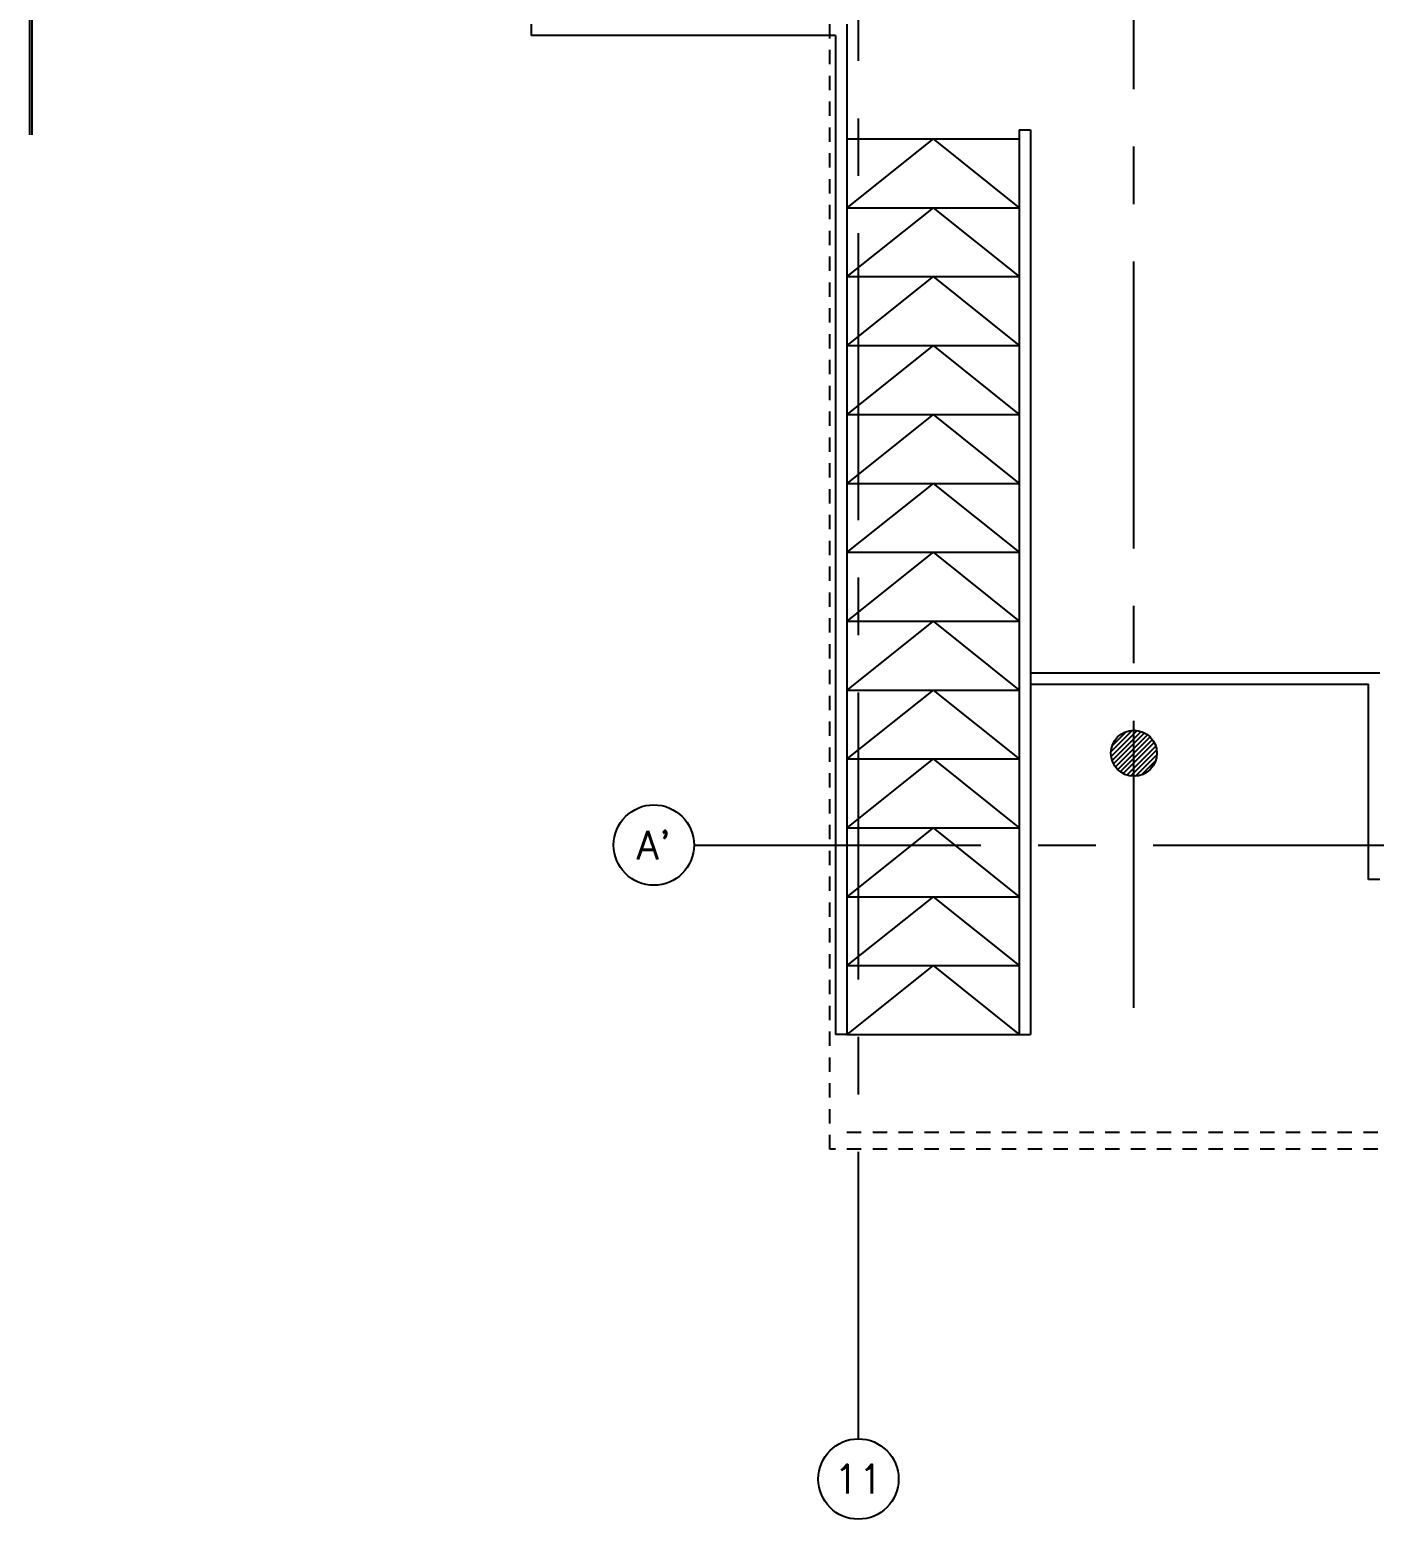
# Model space of a CAD drawing. Extents: x 417866.9 to 417960.2, y 43448 to 43538.2.
# Drawn here: x 417873.48 to 417885.19, y 43447.95 to 43460.92 of the extents above; entities that cross this region are included whole.
import ezdxf
from ezdxf.enums import TextEntityAlignment as Align

# ---------------------------------------------------------------- set-up
doc = ezdxf.new("R2010")
doc.units = 0
doc.header["$MEASUREMENT"] = 0
doc.linetypes.add('CENTERX2', pattern=[4, 2.5, -0.5, 0.5, -0.5])
doc.linetypes.add('HIDDEN2', pattern=[0.1875, 0.125, -0.0625])
for name, color, linetype in [('AX', 6, 'CONTINUOUS'), ('AX-CR', 2, 'CONTINUOUS'), ('AX-TXT', 6, 'CONTINUOUS'), ('AXES', 11, 'CENTERX2'), ('CANOPY-LN', 3, 'CONTINUOUS'), ('Handrail', 4, 'CONTINUOUS'), ('HAT', 8, 'CONTINUOUS'), ('Ramb', 3, 'CONTINUOUS'), ('WALL', 2, 'CONTINUOUS')]:
    doc.layers.add(name, color=color, linetype=linetype)
doc.styles.add('ROMANS', font='ROMANS.shx', dxfattribs={"width": 0.6})

# ---------------------------------------------------------------- blocks, each defined once
blk = doc.blocks.new('AXU')
at = {"layer": 'AX-CR'}
blk.add_circle((0, 350), 350, dxfattribs=at)
at = {"layer": 'AX-TXT', "style": 'ROMANS'}
blk.add_attdef('AX', text='', height=250, dxfattribs=at).set_placement((0, 350), align=Align.MIDDLE)
blk = doc.blocks.new('AXL')
at = {"layer": 'AX-CR'}
blk.add_circle((-350, 0), 350, dxfattribs=at)
at = {"layer": 'AX-TXT', "style": 'ROMANS'}
blk.add_attdef('AX', text='', height=250, dxfattribs=at).set_placement((-350, 0), align=Align.MIDDLE)

msp = doc.modelspace()

# ---------------------------------------------------------------- hatches: boundary and pattern name
at = {"layer": 'HAT'}
h = msp.add_hatch(dxfattribs=at)
h.set_pattern_fill('ANSI31', color=256, scale=0.24, style=0)
h.set_pattern_definition([(45, (417834.10438, 43419.716767), (-0.021213203, 0.021213203), [])])
h.paths.add_polyline_path([(417882.8966, 43454.6243), (417883.0966, 43454.6243), (417883.0966, 43454.8243, 0.4142136)])
h.paths.add_polyline_path([(417883.0966, 43454.8243), (417883.0966, 43454.6243), (417883.2966, 43454.6243, 0.4142136)])
h.paths.add_polyline_path([(417883.2966, 43454.6243), (417883.0966, 43454.6243), (417883.0966, 43454.4243, 0.4142136)])
h.paths.add_polyline_path([(417883.0966, 43454.6243), (417882.8966, 43454.6243, 0.4142136), (417883.0966, 43454.4243)])

# ---------------------------------------------------------------- linework, layer by layer
at = {"layer": 'AXES'}
for p, q in [((417880.6966, 43448.6529), (417880.6966, 43537.5491)), ((417873.4766, 43460.01), (417873.4766, 43537.1991)), ((417873.4966, 43460.01), (417873.4966, 43537.1991)), ((417883.0966, 43452.4071), (417883.0966, 43466.069)), ((417879.2641, 43453.8243), (417897.852, 43453.8243))]:
    msp.add_line(p, q, dxfattribs=at)
at = {"layer": 'CANOPY-LN', "linetype": 'HIDDEN2'}
for p, q in [((417880.4466, 43451.1743), (417880.4466, 43466.6243)), ((417898.9466, 43451.1743), (417880.4466, 43451.1743))]:
    msp.add_line(p, q, dxfattribs=at)
at = {"layer": 'CANOPY-LN', "color": 8, "linetype": 'HIDDEN2'}
msp.add_line((417880.5966, 43451.3243), (417898.7966, 43451.3243), dxfattribs=at)
at = {"layer": 'Handrail'}
for p, q in [((417877.8466, 43460.9743), (417877.8466, 43460.8743)), ((417880.5966, 43460.9743), (417880.5966, 43452.1743)), ((417880.4966, 43460.8743), (417877.8466, 43460.8743)), ((417880.4966, 43460.8743), (417880.4966, 43452.1743)), ((417882.0966, 43460.0528), (417882.0966, 43452.1743)), ((417882.0966, 43460.0528), (417882.1966, 43460.0528)), ((417882.1966, 43460.0528), (417882.1966, 43452.1743)), ((417882.1966, 43455.3243), (417885.2409, 43455.3243)), ((417882.1966, 43455.2243), (417885.1409, 43455.2243)), ((417885.1409, 43453.5243), (417885.1409, 43455.2243)), ((417885.2409, 43453.5243), (417885.1409, 43453.5243)), ((417880.5966, 43452.1743), (417880.4966, 43452.1743)), ((417882.0966, 43452.1743), (417882.1966, 43452.1743))]:
    msp.add_line(p, q, dxfattribs=at)
at = {"layer": 'Ramb'}
for p, q in [((417880.5966, 43459.9743), (417882.0966, 43459.9743)), ((417881.3466, 43459.9743), (417880.5966, 43459.3743)), ((417881.3466, 43459.9743), (417882.0966, 43459.3743)), ((417880.5966, 43459.3743), (417882.0966, 43459.3743)), ((417881.3466, 43459.3743), (417880.5966, 43458.7743)), ((417881.3466, 43459.3743), (417882.0966, 43458.7743)), ((417880.5966, 43458.7743), (417882.0966, 43458.7743)), ((417881.3466, 43458.7743), (417880.5966, 43458.1743)), ((417881.3466, 43458.7743), (417882.0966, 43458.1743)), ((417880.5966, 43458.1743), (417882.0966, 43458.1743)), ((417881.3466, 43458.1743), (417880.5966, 43457.5743)), ((417881.3466, 43458.1743), (417882.0966, 43457.5743)), ((417880.5966, 43457.5743), (417882.0966, 43457.5743)), ((417881.3466, 43457.5743), (417880.5966, 43456.9743)), ((417881.3466, 43457.5743), (417882.0966, 43456.9743)), ((417880.5966, 43456.9743), (417882.0966, 43456.9743)), ((417881.3466, 43456.9743), (417880.5966, 43456.3743)), ((417881.3466, 43456.9743), (417882.0966, 43456.3743)), ((417880.5966, 43456.3743), (417882.0966, 43456.3743)), ((417881.3466, 43456.3743), (417880.5966, 43455.7743)), ((417881.3466, 43456.3743), (417882.0966, 43455.7743)), ((417880.5966, 43455.7743), (417882.0966, 43455.7743)), ((417881.3466, 43455.7743), (417880.5966, 43455.1743)), ((417881.3466, 43455.7743), (417882.0966, 43455.1743)), ((417880.5966, 43455.1743), (417882.0966, 43455.1743)), ((417881.3466, 43455.1743), (417880.5966, 43454.5743)), ((417881.3466, 43455.1743), (417882.0966, 43454.5743)), ((417880.5966, 43454.5743), (417882.0966, 43454.5743)), ((417881.3466, 43454.5743), (417880.5966, 43453.9743)), ((417881.3466, 43454.5743), (417882.0966, 43453.9743)), ((417880.5966, 43453.9743), (417882.0966, 43453.9743)), ((417881.3466, 43453.9743), (417880.5966, 43453.3743)), ((417881.3466, 43453.9743), (417882.0966, 43453.3743)), ((417880.5966, 43453.3743), (417882.0966, 43453.3743)), ((417881.3466, 43453.3743), (417880.5966, 43452.7743)), ((417881.3466, 43453.3743), (417882.0966, 43452.7743)), ((417880.5966, 43452.7743), (417882.0966, 43452.7743)), ((417881.3466, 43452.7743), (417880.5966, 43452.1743)), ((417881.3466, 43452.7743), (417882.0966, 43452.1743)), ((417880.5966, 43452.1743), (417882.0966, 43452.1743))]:
    msp.add_line(p, q, dxfattribs=at)
at = {"layer": 'WALL'}
msp.add_circle((417883.0966, 43454.6243), 0.2, dxfattribs=at)

# ---------------------------------------------------------------- block references
at = {"layer": 'AX', "xscale": 0.001000000047497451, "yscale": 0.0009999999892897904, "zscale": 0.001}
for name, p, values in [('AXL', (417879.2641, 43453.8243), {'AX': "A'"}), ('AXU', (417880.6966, 43447.9529), {'AX': '11'})]:
    msp.add_blockref(name, p, dxfattribs=at).add_auto_attribs(values)

doc.saveas('drawing.dxf')
